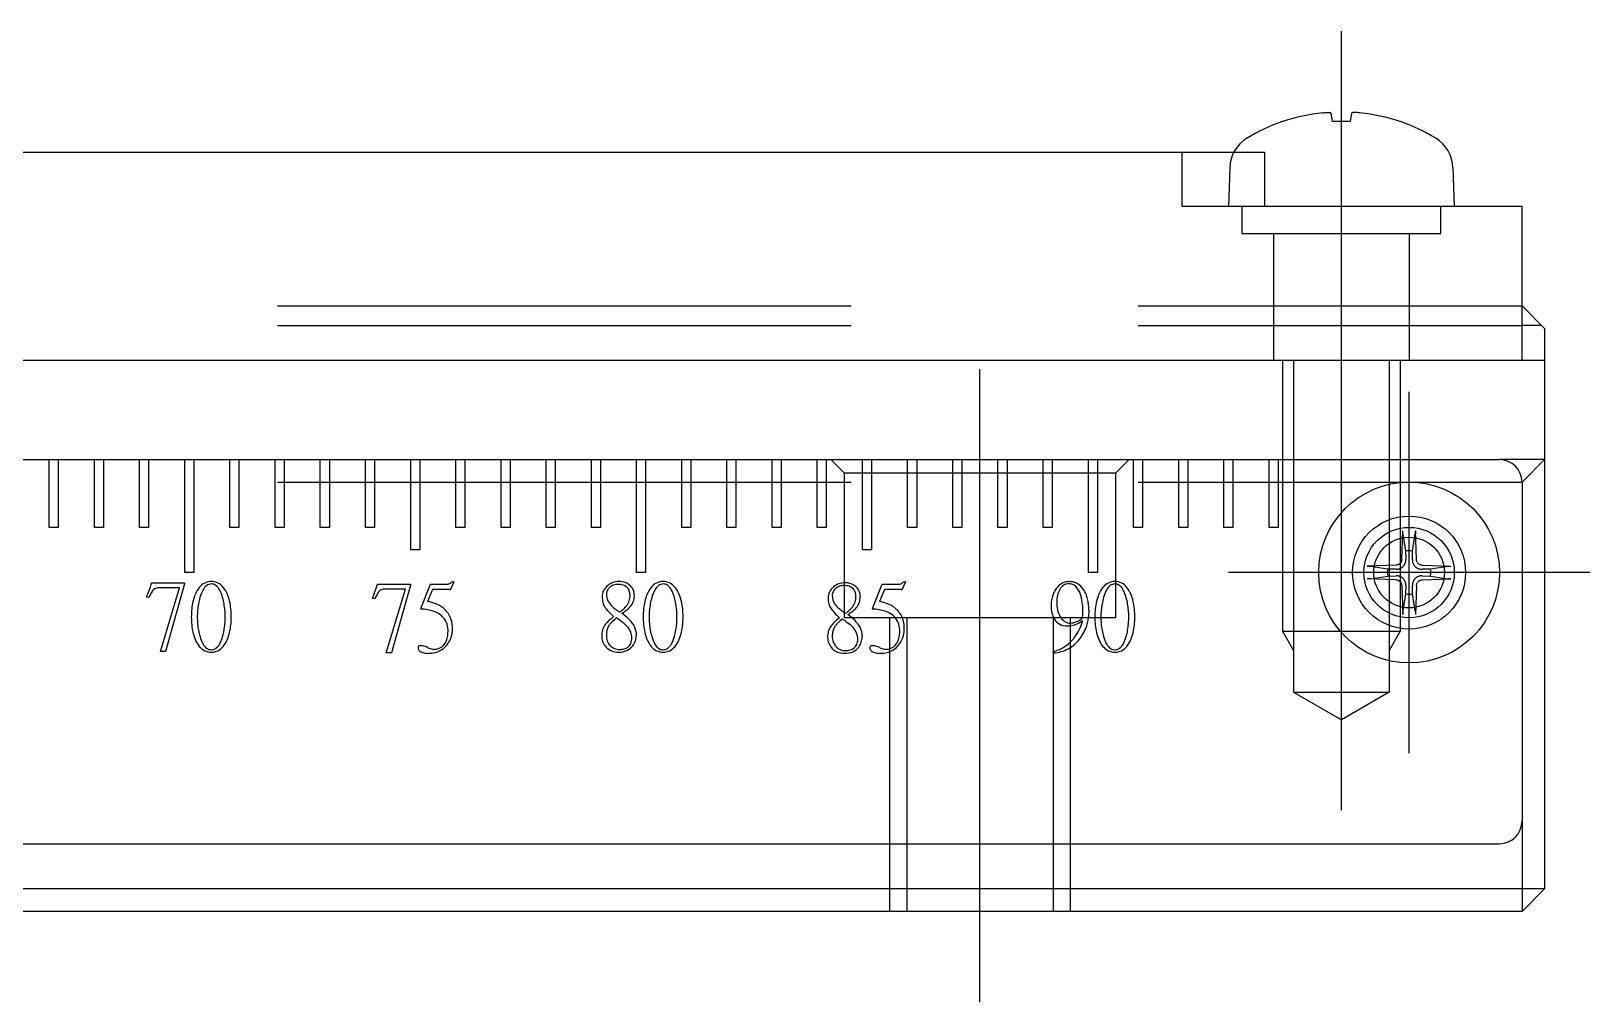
# Model space of a CAD drawing. Extents: x 1 to 398, y 0 to 247.
# Drawn here: x 290.97 to 325.47, y 83.87 to 105.35 of the extents above; entities that cross this region are included whole.
import ezdxf

# ---------------------------------------------------------------- set-up
doc = ezdxf.new("R2010")
doc.units = 0
doc.linetypes.add('CENTER', pattern=[50.8, 31.75, -6.35, 6.35, -6.35])
doc.linetypes.add('DASHED', pattern=[19.05, 12.7, -6.35])
doc.layers.get('0').update_dxf_attribs({"linetype": 'CONTINUOUS'})
doc.layers.add('CENTER', color=1, linetype='CENTER')

msp = doc.modelspace()

# ---------------------------------------------------------------- linework, layer by layer
at = {"color": 7, "linetype": 'CONTINUOUS'}
for p, q in [((319.554, 103.542), (319.571, 103.544)), ((319.571, 103.544), (319.588, 103.545)), ((319.588, 103.545), (319.605, 103.547)), ((319.605, 103.547), (319.622, 103.548)), ((319.622, 103.548), (319.63, 103.548)), ((319.63, 103.548), (319.638, 103.549)), ((319.638, 103.549), (319.646, 103.549)), ((319.646, 103.549), (319.653, 103.549)), ((319.653, 103.549), (319.66, 103.549)), ((319.66, 103.549), (319.667, 103.55)), ((319.667, 103.55), (319.674, 103.55)), ((319.674, 103.55), (319.68, 103.55)), ((319.68, 103.55), (319.686, 103.55)), ((319.686, 103.55), (319.691, 103.55)), ((319.691, 103.55), (319.697, 103.549)), ((319.697, 103.549), (319.702, 103.549)), ((319.702, 103.549), (319.707, 103.549)), ((319.707, 103.549), (319.711, 103.549)), ((319.711, 103.549), (319.715, 103.548)), ((319.715, 103.548), (319.719, 103.548)), ((320.215, 103.548), (320.211, 103.548)), ((320.219, 103.549), (320.215, 103.548)), ((320.224, 103.549), (320.219, 103.549)), ((320.229, 103.549), (320.224, 103.549)), ((320.234, 103.549), (320.229, 103.549)), ((320.239, 103.55), (320.234, 103.549)), ((320.245, 103.55), (320.239, 103.55)), ((320.25, 103.55), (320.245, 103.55)), ((320.257, 103.55), (320.25, 103.55)), ((320.263, 103.55), (320.257, 103.55)), ((320.27, 103.549), (320.263, 103.55)), ((320.277, 103.549), (320.27, 103.549)), ((320.285, 103.549), (320.277, 103.549)), ((320.292, 103.549), (320.285, 103.549)), ((320.3, 103.548), (320.292, 103.549)), ((320.308, 103.548), (320.3, 103.548)), ((320.325, 103.547), (320.308, 103.548)), ((320.342, 103.545), (320.325, 103.547)), ((320.359, 103.544), (320.342, 103.545)), ((320.376, 103.542), (320.359, 103.544)), ((318.672, 103.35), (318.671, 103.35)), ((320.162, 103.35), (319.768, 103.35)), ((321.259, 103.35), (321.259, 103.35)), ((249.465, 102.67), (318.265, 102.67)), ((318.265, 102.67), (318.265, 101.47)), ((317.495, 102.327), (317.465, 101.47)), ((322.435, 102.327), (322.465, 101.47)), ((323.965, 101.47), (318.265, 101.47)), ((323.965, 98.07), (323.965, 101.47)), ((323.965, 99.27), (324.465, 98.77)), ((324.398, 98.837), (323.965, 98.837)), ((324.465, 98.77), (324.465, 86.37)), ((249.465, 98.07), (324.465, 98.07)), ((241.795, 95.87), (323.465, 95.87)), ((291.365, 94.37), (291.365, 95.87)), ((291.565, 95.87), (291.565, 94.37)), ((292.365, 94.37), (292.365, 95.87)), ((292.565, 95.87), (292.565, 94.37)), ((293.365, 94.37), (293.365, 95.87)), ((293.565, 95.87), (293.565, 94.37)), ((294.365, 93.37), (294.365, 95.87)), ((294.565, 95.87), (294.565, 93.37)), ((295.365, 94.37), (295.365, 95.87)), ((295.565, 95.87), (295.565, 94.37)), ((296.365, 94.37), (296.365, 95.87)), ((296.565, 95.87), (296.565, 94.37)), ((297.365, 94.37), (297.365, 95.87)), ((297.565, 95.87), (297.565, 94.37)), ((298.365, 94.37), (298.365, 95.87)), ((298.565, 95.87), (298.565, 94.37)), ((299.365, 93.87), (299.365, 95.87)), ((299.565, 95.87), (299.565, 93.87)), ((300.365, 94.37), (300.365, 95.87)), ((300.565, 95.87), (300.565, 94.37)), ((301.365, 94.37), (301.365, 95.87)), ((301.565, 95.87), (301.565, 94.37)), ((302.365, 94.37), (302.365, 95.87)), ((302.565, 95.87), (302.565, 94.37)), ((303.365, 94.37), (303.365, 95.87)), ((303.565, 95.87), (303.565, 94.37)), ((304.365, 93.37), (304.365, 95.87)), ((304.565, 95.87), (304.565, 93.37)), ((305.365, 94.37), (305.365, 95.87)), ((305.565, 95.87), (305.565, 94.37)), ((306.365, 94.37), (306.365, 95.87)), ((306.565, 95.87), (306.565, 94.37)), ((307.365, 94.37), (307.365, 95.87)), ((307.565, 95.87), (307.565, 94.37)), ((308.365, 94.37), (308.365, 95.87)), ((308.565, 95.87), (308.565, 94.37)), ((309.365, 93.87), (309.365, 95.87)), ((309.565, 95.87), (309.565, 93.87)), ((310.365, 94.37), (310.365, 95.87)), ((310.565, 95.87), (310.565, 94.37)), ((311.365, 94.37), (311.365, 95.87)), ((311.565, 95.87), (311.565, 94.37)), ((312.365, 94.37), (312.365, 95.87)), ((312.565, 95.87), (312.565, 94.37)), ((313.365, 94.37), (313.365, 95.87)), ((313.565, 95.87), (313.565, 94.37)), ((314.365, 93.37), (314.365, 95.87)), ((314.565, 95.87), (314.565, 93.37)), ((315.365, 94.37), (315.365, 95.87)), ((315.565, 95.87), (315.565, 94.37)), ((316.365, 94.37), (316.365, 95.87)), ((316.565, 95.87), (316.565, 94.37)), ((317.365, 94.37), (317.365, 95.87)), ((317.565, 95.87), (317.565, 94.37)), ((318.365, 94.37), (318.365, 95.87)), ((318.565, 95.87), (318.565, 94.37)), ((324.465, 95.87), (323.465, 95.87)), ((324.465, 95.87), (323.965, 95.37)), ((323.965, 95.37), (323.965, 87.87)), ((291.565, 94.37), (291.365, 94.37)), ((292.565, 94.37), (292.365, 94.37)), ((293.565, 94.37), (293.365, 94.37)), ((295.565, 94.37), (295.365, 94.37)), ((296.565, 94.37), (296.365, 94.37)), ((297.565, 94.37), (297.365, 94.37)), ((298.565, 94.37), (298.365, 94.37)), ((300.565, 94.37), (300.365, 94.37)), ((301.565, 94.37), (301.365, 94.37)), ((302.565, 94.37), (302.365, 94.37)), ((303.565, 94.37), (303.365, 94.37)), ((305.565, 94.37), (305.365, 94.37)), ((306.565, 94.37), (306.365, 94.37)), ((307.565, 94.37), (307.365, 94.37)), ((308.565, 94.37), (308.365, 94.37)), ((310.565, 94.37), (310.365, 94.37)), ((311.565, 94.37), (311.365, 94.37)), ((312.565, 94.37), (312.365, 94.37)), ((313.565, 94.37), (313.365, 94.37)), ((315.565, 94.37), (315.365, 94.37)), ((316.565, 94.37), (316.365, 94.37)), ((317.565, 94.37), (317.365, 94.37)), ((318.565, 94.37), (318.365, 94.37)), ((321.302, 93.659), (321.327, 94.296)), ((321.326, 94.275), (321.327, 94.285)), ((321.326, 94.264), (321.326, 94.275)), ((321.326, 94.259), (321.326, 94.264)), ((321.326, 94.254), (321.326, 94.259)), ((321.327, 94.245), (321.326, 94.254)), ((321.327, 94.285), (321.327, 94.296)), ((321.327, 94.241), (321.327, 94.245)), ((321.327, 94.237), (321.327, 94.241)), ((321.327, 94.233), (321.327, 94.237)), ((321.327, 94.23), (321.327, 94.233)), ((321.328, 94.227), (321.327, 94.23)), ((321.328, 94.224), (321.328, 94.227)), ((321.328, 94.224), (321.388, 93.842)), ((321.542, 93.842), (321.602, 94.224)), ((321.603, 94.23), (321.602, 94.227)), ((321.602, 94.227), (321.602, 94.224)), ((321.603, 94.296), (321.603, 94.285)), ((321.628, 93.659), (321.603, 94.296)), ((321.603, 94.285), (321.604, 94.275)), ((321.604, 94.245), (321.603, 94.241)), ((321.603, 94.241), (321.603, 94.237)), ((321.603, 94.237), (321.603, 94.233)), ((321.603, 94.233), (321.603, 94.23)), ((321.604, 94.275), (321.604, 94.264)), ((321.604, 94.264), (321.604, 94.259)), ((321.604, 94.259), (321.604, 94.254)), ((321.604, 94.254), (321.604, 94.245)), ((299.565, 93.87), (299.365, 93.87)), ((309.565, 93.87), (309.365, 93.87)), ((321.388, 93.842), (321.392, 93.657)), ((321.538, 93.657), (321.542, 93.842)), ((321.176, 93.533), (320.539, 93.508)), ((320.539, 93.508), (320.55, 93.509)), ((320.55, 93.509), (320.56, 93.509)), ((320.56, 93.509), (320.571, 93.509)), ((320.571, 93.509), (320.576, 93.509)), ((320.576, 93.509), (320.581, 93.509)), ((320.581, 93.509), (320.59, 93.509)), ((320.59, 93.509), (320.594, 93.508)), ((320.594, 93.508), (320.598, 93.508)), ((320.598, 93.508), (320.602, 93.508)), ((320.602, 93.508), (320.605, 93.508)), ((320.605, 93.508), (320.608, 93.507)), ((320.608, 93.507), (320.611, 93.507)), ((320.993, 93.447), (320.611, 93.507)), ((321.188, 93.534), (321.176, 93.533)), ((321.2, 93.536), (321.188, 93.534)), ((321.212, 93.539), (321.2, 93.536)), ((321.224, 93.543), (321.212, 93.539)), ((321.235, 93.549), (321.224, 93.543)), ((321.246, 93.555), (321.235, 93.549)), ((321.255, 93.563), (321.246, 93.555)), ((321.264, 93.571), (321.255, 93.563)), ((321.272, 93.58), (321.264, 93.571)), ((321.28, 93.59), (321.272, 93.58)), ((321.286, 93.6), (321.28, 93.59)), ((321.292, 93.612), (321.286, 93.6)), ((321.296, 93.623), (321.292, 93.612)), ((321.299, 93.635), (321.296, 93.623)), ((321.302, 93.647), (321.299, 93.635)), ((321.302, 93.659), (321.302, 93.647)), ((321.629, 93.647), (321.628, 93.659)), ((321.631, 93.635), (321.629, 93.647)), ((321.634, 93.623), (321.631, 93.635)), ((321.638, 93.611), (321.634, 93.623)), ((321.644, 93.6), (321.638, 93.611)), ((321.65, 93.589), (321.644, 93.6)), ((321.658, 93.58), (321.65, 93.589)), ((321.666, 93.571), (321.658, 93.58)), ((321.675, 93.563), (321.666, 93.571)), ((321.685, 93.555), (321.675, 93.563)), ((321.695, 93.549), (321.685, 93.555)), ((321.706, 93.543), (321.695, 93.549)), ((321.718, 93.539), (321.706, 93.543)), ((321.73, 93.536), (321.718, 93.539)), ((321.742, 93.534), (321.73, 93.536)), ((321.754, 93.533), (321.742, 93.534)), ((321.754, 93.533), (322.391, 93.508)), ((322.319, 93.507), (321.937, 93.447)), ((322.319, 93.507), (322.322, 93.507)), ((322.322, 93.507), (322.325, 93.508)), ((322.325, 93.508), (322.328, 93.508)), ((322.328, 93.508), (322.332, 93.508)), ((322.332, 93.508), (322.336, 93.508)), ((322.336, 93.508), (322.34, 93.509)), ((322.34, 93.509), (322.349, 93.509)), ((322.349, 93.509), (322.354, 93.509)), ((322.354, 93.509), (322.359, 93.509)), ((322.359, 93.509), (322.37, 93.509)), ((322.37, 93.509), (322.38, 93.509)), ((322.38, 93.509), (322.391, 93.508)), ((294.565, 93.37), (294.365, 93.37)), ((300.321, 93.17), (300.254, 93.007)), ((300.276, 93.166), (300.321, 93.17)), ((304.565, 93.37), (304.365, 93.37)), ((310.321, 93.17), (310.254, 93.007)), ((310.276, 93.166), (310.321, 93.17)), ((314.565, 93.37), (314.365, 93.37)), ((320.55, 93.232), (320.539, 93.232)), ((321.176, 93.208), (320.539, 93.232)), ((320.56, 93.231), (320.55, 93.232)), ((320.571, 93.231), (320.56, 93.231)), ((320.576, 93.231), (320.571, 93.231)), ((320.581, 93.231), (320.576, 93.231)), ((320.59, 93.232), (320.581, 93.231)), ((320.594, 93.232), (320.59, 93.232)), ((320.598, 93.232), (320.594, 93.232)), ((320.602, 93.232), (320.598, 93.232)), ((320.605, 93.233), (320.602, 93.232)), ((320.608, 93.233), (320.605, 93.233)), ((320.611, 93.233), (320.608, 93.233)), ((320.611, 93.233), (320.993, 93.293)), ((321.178, 93.443), (320.993, 93.447)), ((320.993, 93.293), (321.178, 93.297)), ((321.176, 93.208), (321.188, 93.207)), ((321.188, 93.207), (321.2, 93.205)), ((321.2, 93.205), (321.212, 93.201)), ((321.212, 93.201), (321.224, 93.197)), ((321.224, 93.197), (321.235, 93.191)), ((321.235, 93.191), (321.245, 93.185)), ((321.245, 93.185), (321.255, 93.177)), ((321.255, 93.177), (321.264, 93.169)), ((321.264, 93.169), (321.272, 93.161)), ((321.272, 93.161), (321.28, 93.151)), ((321.28, 93.151), (321.286, 93.14)), ((321.644, 93.14), (321.65, 93.151)), ((321.65, 93.151), (321.658, 93.16)), ((321.658, 93.16), (321.666, 93.169)), ((321.666, 93.169), (321.675, 93.177)), ((321.675, 93.177), (321.684, 93.185)), ((321.684, 93.185), (321.695, 93.191)), ((321.695, 93.191), (321.706, 93.197)), ((321.706, 93.197), (321.718, 93.201)), ((321.718, 93.201), (321.73, 93.205)), ((321.73, 93.205), (321.742, 93.207)), ((321.742, 93.207), (321.754, 93.208)), ((321.937, 93.447), (321.752, 93.443)), ((321.752, 93.297), (321.937, 93.293)), ((321.754, 93.208), (322.391, 93.232)), ((321.937, 93.293), (322.319, 93.233)), ((322.322, 93.233), (322.319, 93.233)), ((322.325, 93.233), (322.322, 93.233)), ((322.328, 93.232), (322.325, 93.233)), ((322.332, 93.232), (322.328, 93.232)), ((322.336, 93.232), (322.332, 93.232)), ((322.34, 93.232), (322.336, 93.232)), ((322.349, 93.231), (322.34, 93.232)), ((322.354, 93.231), (322.349, 93.231)), ((322.359, 93.231), (322.354, 93.231)), ((322.37, 93.231), (322.359, 93.231)), ((322.38, 93.232), (322.37, 93.231)), ((322.391, 93.232), (322.38, 93.232)), ((293.519, 92.824), (293.603, 93.048)), ((293.566, 92.818), (293.519, 92.824)), ((293.629, 92.928), (293.566, 92.818)), ((293.603, 93.048), (293.631, 93.14)), ((293.631, 93.14), (294.361, 93.14)), ((294.251, 93.032), (293.799, 93.032)), ((293.825, 91.621), (294.251, 93.032)), ((294.361, 93.119), (293.937, 91.621)), ((294.361, 93.14), (294.361, 93.119)), ((298.519, 92.797), (298.603, 93.021)), ((298.629, 92.902), (298.566, 92.791)), ((298.603, 93.021), (298.631, 93.113)), ((298.631, 93.113), (299.361, 93.113)), ((299.251, 93.005), (298.799, 93.005)), ((298.825, 91.595), (299.251, 93.005)), ((299.361, 93.093), (298.937, 91.595)), ((299.361, 93.113), (299.361, 93.093)), ((299.591, 92.573), (299.805, 93.113)), ((299.85, 92.993), (299.74, 92.732)), ((299.805, 93.113), (300.178, 93.113)), ((300.221, 92.993), (299.85, 92.993)), ((304.294, 92.978), (304.299, 92.965)), ((304.299, 92.965), (304.304, 92.95)), ((309.294, 92.952), (309.299, 92.939)), ((309.299, 92.939), (309.304, 92.924)), ((309.591, 92.573), (309.805, 93.113)), ((309.85, 92.993), (309.74, 92.732)), ((309.805, 93.113), (310.178, 93.113)), ((310.221, 92.993), (309.85, 92.993)), ((321.286, 93.14), (321.292, 93.129)), ((321.292, 93.129), (321.296, 93.117)), ((321.296, 93.117), (321.299, 93.105)), ((321.299, 93.105), (321.302, 93.093)), ((321.302, 93.093), (321.302, 93.081)), ((321.302, 93.081), (321.327, 92.444)), ((321.388, 92.898), (321.328, 92.516)), ((321.392, 93.083), (321.388, 92.898)), ((321.542, 92.898), (321.538, 93.083)), ((321.602, 92.516), (321.542, 92.898)), ((321.628, 93.081), (321.603, 92.444)), ((321.628, 93.081), (321.629, 93.093)), ((321.629, 93.093), (321.631, 93.105)), ((321.631, 93.105), (321.634, 93.117)), ((321.634, 93.117), (321.638, 93.129)), ((321.638, 93.129), (321.644, 93.14)), ((298.566, 92.791), (298.519, 92.797)), ((314.245, 92.445), (314.245, 92.532)), ((321.326, 92.486), (321.327, 92.495)), ((321.326, 92.481), (321.326, 92.486)), ((321.326, 92.476), (321.326, 92.481)), ((321.326, 92.465), (321.326, 92.476)), ((321.327, 92.455), (321.326, 92.465)), ((321.327, 92.51), (321.328, 92.513)), ((321.327, 92.507), (321.327, 92.51)), ((321.327, 92.504), (321.327, 92.507)), ((321.327, 92.499), (321.327, 92.504)), ((321.327, 92.495), (321.327, 92.499)), ((321.328, 92.513), (321.328, 92.516)), ((321.602, 92.516), (321.602, 92.513)), ((321.602, 92.513), (321.603, 92.51)), ((321.603, 92.51), (321.603, 92.507)), ((321.603, 92.507), (321.603, 92.504)), ((321.603, 92.504), (321.603, 92.499)), ((321.603, 92.499), (321.604, 92.495)), ((321.604, 92.465), (321.603, 92.455)), ((321.604, 92.495), (321.604, 92.486)), ((321.604, 92.486), (321.604, 92.481)), ((321.604, 92.481), (321.604, 92.476)), ((321.604, 92.476), (321.604, 92.465)), ((303.873, 92.325), (303.829, 92.286)), ((303.919, 92.365), (303.873, 92.325)), ((308.873, 92.298), (308.829, 92.259)), ((308.919, 92.339), (308.873, 92.298)), ((314.237, 92.3), (314.231, 92.31)), ((321.327, 92.444), (321.327, 92.455)), ((321.603, 92.455), (321.603, 92.444)), ((304.345, 92.095), (304.354, 92.04)), ((304.354, 92.04), (304.357, 91.972)), ((309.345, 92.069), (309.354, 92.013)), ((309.354, 92.013), (309.357, 91.945)), ((293.937, 91.621), (293.825, 91.621)), ((298.937, 91.595), (298.825, 91.595)), ((304.092, 91.682), (304.134, 91.699)), ((304.134, 91.699), (304.176, 91.725)), ((309.092, 91.656), (309.134, 91.673)), ((309.134, 91.673), (309.176, 91.699)), ((313.597, 91.591), (313.587, 91.625)), ((323.965, 87.87), (323.965, 85.87)), ((125.465, 87.37), (323.465, 87.37)), ((324.465, 86.37), (124.465, 86.37)), ((324.465, 86.37), (323.965, 85.87)), ((323.965, 85.87), (124.965, 85.87))]:
    msp.add_line(p, q, dxfattribs=at)
at = {"color": 3, "linetype": 'DASHED'}
for p, q in [((316.445, 101.47), (316.445, 102.67)), ((318.265, 101.47), (316.445, 101.47)), ((317.765, 101.47), (317.765, 100.87)), ((322.165, 100.87), (322.165, 101.47)), ((317.765, 100.87), (322.165, 100.87)), ((318.465, 100.87), (318.465, 98.07)), ((321.465, 100.87), (321.465, 98.07)), ((124.965, 99.27), (323.965, 99.27)), ((124.965, 98.837), (323.965, 98.837)), ((318.665, 98.07), (318.665, 92.07)), ((318.909, 98.07), (318.909, 90.72)), ((321.022, 98.07), (321.022, 90.72)), ((321.265, 98.07), (321.265, 92.07)), ((308.965, 95.57), (308.665, 95.87)), ((314.965, 95.57), (308.965, 95.57)), ((308.965, 92.37), (308.965, 95.57)), ((315.265, 95.87), (314.965, 95.57)), ((314.965, 95.57), (314.965, 92.37)), ((124.965, 95.37), (323.965, 95.37)), ((314.965, 92.37), (308.965, 92.37)), ((309.965, 92.37), (309.965, 85.87)), ((310.344, 92.37), (310.344, 85.87)), ((313.586, 92.37), (313.586, 85.87)), ((313.965, 92.37), (313.965, 85.87)), ((318.665, 92.07), (321.265, 92.07)), ((318.665, 92.07), (318.909, 91.648)), ((321.265, 92.07), (321.022, 91.648)), ((318.909, 90.72), (321.022, 90.72)), ((318.909, 90.72), (319.965, 90.11)), ((321.022, 90.72), (319.965, 90.11))]:
    msp.add_line(p, q, dxfattribs=at)
at = {"color": 7, "linetype": 'CONTINUOUS'}
msp.add_circle((321.465, 93.37), 2, dxfattribs=at)
at = {"color": 3, "linetype": 'DASHED'}
for radius in [1.25, 1, 0.783]:
    msp.add_circle((321.465, 93.37), radius, dxfattribs=at)
at = {"color": 7, "linetype": 'CONTINUOUS'}
for centre, radius, start, end in [((319.961, 99.549), 4.014, 95.8139, 108.7375), ((319.707, 103.456), 0.0925, 80.2027, 82.2988), ((319.71, 103.477), 0.0714, 78.8944, 80.1615), ((319.712, 103.489), 0.0594, 77.5382, 78.8947), ((319.716, 103.504), 0.0439, 74.2492, 77.6324), ((319.72, 103.519), 0.0279, 69.7637, 74.2955), ((319.724, 103.53), 0.0164, 63.4146, 69.8518), ((319.728, 103.537), 0.00887, 53.9587, 63.5882), ((319.73, 103.54), 0.00452, 39.1878, 54.2259), ((319.732, 103.542), 0.00246, 16.7561, 39.2074), ((317.607, 103.062), 2.18, 7.5841, 12.7143), ((322.472, 103.032), 2.333, 167.3665, 172.1632), ((320.199, 103.542), 0.00246, 140.7926, 163.2439), ((320.2, 103.54), 0.00452, 125.7741, 140.8122), ((320.203, 103.537), 0.00887, 116.4118, 126.0413), ((320.206, 103.53), 0.0164, 110.1482, 116.5854), ((320.21, 103.519), 0.0279, 105.7045, 110.2363), ((320.215, 103.504), 0.0439, 102.3676, 105.7508), ((320.218, 103.489), 0.0594, 101.1053, 102.4618), ((320.22, 103.477), 0.0714, 99.8385, 101.1056), ((320.224, 103.456), 0.0925, 97.7012, 99.7973), ((319.971, 99.557), 4.006, 71.2477, 84.1926), ((319.965, 99.57), 4, 109.2989, 121.4697), ((318.671, 103.264), 0.086, 90, 109.2989), ((321.259, 103.268), 0.0826, 70.3003, 90.2005), ((319.965, 99.57), 4, 58.5303, 70.7011), ((318.294, 102.299), 0.8, 121.4697, 178), ((321.636, 102.299), 0.8, 2, 58.5303), ((323.465, 95.37), 0.5, 360, 90), ((321.465, 93.37), 0.479, 80.6957, 99.3043), ((321.189, 93.647), 0.202, 308.7204, 314.9342), ((321.188, 93.646), 0.202, 315.0678, 321.2775), ((321.183, 93.651), 0.209, 321.2249, 327.3542), ((321.19, 93.646), 0.201, 327.3884, 333.7306), ((321.178, 93.652), 0.214, 333.7006, 339.428), ((321.186, 93.649), 0.206, 339.386, 345.0043), ((321.176, 93.652), 0.216, 345.0596, 350.4557), ((321.17, 93.653), 0.222, 350.4292, 355.7575), ((321.18, 93.652), 0.212, 355.7311, 1.3135), ((321.75, 93.652), 0.213, 178.6874, 184.268), ((321.76, 93.653), 0.222, 184.2424, 189.5709), ((321.754, 93.652), 0.216, 189.5456, 194.9391), ((321.744, 93.649), 0.206, 194.9953, 200.6145), ((321.752, 93.652), 0.214, 200.572, 206.2994), ((321.74, 93.646), 0.201, 206.2694, 212.6116), ((321.747, 93.651), 0.209, 212.6454, 218.7756), ((321.742, 93.646), 0.202, 218.7204, 224.9342), ((321.741, 93.647), 0.202, 225.0678, 231.2775), ((294.948, 92.838), 0.332, 89.2937, 115.4267), ((294.956, 92.837), 0.334, 64.6264, 90.6532), ((300.133, 93.285), 0.187, 307.1607, 320.255), ((303.966, 92.798), 0.372, 99.7919, 109.5233), ((303.973, 92.756), 0.414, 89.8631, 99.7334), ((303.979, 92.759), 0.411, 70.5365, 90.7388), ((304.948, 92.838), 0.332, 89.2937, 115.4267), ((304.956, 92.837), 0.334, 64.6264, 90.6532), ((310.133, 93.285), 0.187, 307.1607, 320.255), ((313.944, 92.82), 0.35, 89.117, 117.2068), ((313.951, 92.817), 0.353, 76.2591, 90.1879), ((313.955, 92.84), 0.329, 71.7953, 76.0868), ((313.956, 92.841), 0.328, 66.7206, 71.7898), ((314.948, 92.838), 0.332, 89.2937, 115.4267), ((314.956, 92.837), 0.334, 64.6264, 90.6532), ((321.465, 93.37), 0.479, 170.6957, 189.3043), ((321.183, 93.656), 0.213, 268.6874, 274.268), ((321.183, 93.085), 0.212, 85.7311, 91.3135), ((321.182, 93.665), 0.222, 274.2424, 279.5709), ((321.182, 93.075), 0.222, 80.4292, 85.7575), ((321.183, 93.659), 0.216, 279.5456, 284.9391), ((321.183, 93.082), 0.216, 75.0596, 80.4557), ((321.186, 93.649), 0.206, 284.9953, 290.6145), ((321.186, 93.091), 0.206, 69.386, 75.0043), ((321.183, 93.657), 0.214, 290.572, 296.2994), ((321.183, 93.083), 0.214, 63.7006, 69.428), ((321.189, 93.645), 0.201, 296.2694, 302.6116), ((321.189, 93.095), 0.201, 57.3884, 63.7306), ((321.184, 93.652), 0.209, 302.6454, 308.7756), ((321.184, 93.088), 0.209, 51.2249, 57.3542), ((321.189, 93.093), 0.202, 45.0678, 51.2775), ((321.188, 93.094), 0.202, 38.7204, 44.9342), ((321.183, 93.089), 0.209, 32.6454, 38.7756), ((321.19, 93.094), 0.201, 26.2694, 32.6116), ((321.178, 93.088), 0.214, 20.572, 26.2994), ((321.186, 93.091), 0.206, 14.9953, 20.6145), ((321.744, 93.091), 0.206, 159.386, 165.0043), ((321.752, 93.088), 0.214, 153.7006, 159.428), ((321.74, 93.094), 0.201, 147.3884, 153.7306), ((321.747, 93.089), 0.209, 141.2249, 147.3542), ((321.742, 93.094), 0.202, 135.0678, 141.2775), ((321.741, 93.094), 0.202, 128.7204, 134.9342), ((321.746, 93.652), 0.209, 231.2249, 237.3542), ((321.746, 93.088), 0.209, 122.6454, 128.7756), ((321.741, 93.645), 0.201, 237.3884, 243.7306), ((321.741, 93.095), 0.201, 116.2694, 122.6116), ((321.747, 93.657), 0.214, 243.7006, 249.428), ((321.747, 93.083), 0.214, 110.572, 116.2994), ((321.744, 93.649), 0.206, 249.386, 255.0043), ((321.744, 93.091), 0.206, 104.9953, 110.6145), ((321.747, 93.659), 0.216, 255.0596, 260.4557), ((321.747, 93.081), 0.216, 99.5456, 104.9391), ((321.748, 93.665), 0.222, 260.4292, 265.7575), ((321.748, 93.075), 0.222, 94.2424, 99.5709), ((321.747, 93.655), 0.212, 265.7311, 271.3135), ((321.747, 93.085), 0.213, 88.6874, 94.268), ((321.465, 93.37), 0.479, 350.6957, 9.3043), ((294.694, 92.328), 1.223, 148.2936, 150.5944), ((293.783, 92.86), 0.169, 112.9378, 139.4486), ((293.795, 92.823), 0.209, 89.0137, 112.0966), ((295.642, 92.473), 1.125, 158.7761, 166.7628), ((295.19, 92.645), 0.642, 141.8067, 158.4258), ((296.15, 92.4), 1.507, 163.9788, 169.4048), ((294.966, 92.817), 0.359, 116.5466, 141.2478), ((295.475, 92.612), 0.8, 152.3497, 165.2539), ((295.04, 92.841), 0.308, 128.0346, 152.5067), ((294.952, 92.946), 0.171, 89.8353, 126.5002), ((294.953, 92.945), 0.173, 53.6842, 90.279), ((294.868, 92.843), 0.305, 27.3429, 52.1158), ((294.94, 92.819), 0.356, 38.658, 63.5476), ((294.453, 92.625), 0.774, 14.2709, 27.586), ((293.749, 92.409), 1.51, 10.2609, 15.6321), ((294.727, 92.652), 0.627, 21.378, 38.3895), ((294.313, 92.486), 1.073, 13.2882, 21.5696), ((299.694, 92.301), 1.223, 148.2936, 150.5944), ((298.783, 92.834), 0.169, 112.9378, 139.4486), ((298.795, 92.797), 0.209, 89.0137, 112.0966), ((300.178, 93.216), 0.103, 269.9573, 289.456), ((300.171, 93.235), 0.123, 289.8018, 307.0841), ((300.222, 93.066), 0.0733, 269.1351, 281.9708), ((300.232, 93.022), 0.0281, 281.4538, 305.805), ((300.239, 93.011), 0.0151, 307.0574, 344.0647), ((303.93, 92.832), 0.325, 154.9444, 180.782), ((304.087, 92.823), 0.482, 179.4391, 193.9805), ((303.924, 92.829), 0.321, 127.7702, 153.9056), ((303.887, 92.89), 0.19, 154.6471, 180.2952), ((304.027, 92.888), 0.33, 179.77, 204.0074), ((303.927, 92.867), 0.236, 131.6608, 153.8286), ((303.97, 92.793), 0.378, 109.7521, 129.9021), ((303.938, 92.85), 0.256, 108.8575, 130.9274), ((303.956, 92.79), 0.319, 89.3262, 108.4181), ((303.964, 92.771), 0.338, 71.8313, 90.796), ((303.993, 92.864), 0.241, 47.6033, 71.3762), ((304.006, 92.845), 0.322, 46.1033, 69.9326), ((303.997, 92.887), 0.222, 20.5738, 44.3195), ((303.818, 92.866), 0.403, 342.1592, 0.418), ((303.946, 92.872), 0.274, 359.3613, 19.8582), ((304.024, 92.868), 0.292, 22.0762, 45.4409), ((303.943, 92.855), 0.373, 340.0391, 0.4561), ((304.011, 92.866), 0.305, 9.8383, 16.0695), ((303.968, 92.859), 0.348, 359.8192, 9.7284), ((305.642, 92.473), 1.125, 158.7761, 166.7628), ((305.19, 92.645), 0.642, 141.8067, 158.4258), ((306.15, 92.4), 1.507, 163.9788, 169.4048), ((304.966, 92.817), 0.359, 116.5466, 141.2478), ((305.475, 92.612), 0.8, 152.3497, 165.2539), ((305.04, 92.841), 0.308, 128.0346, 152.5067), ((304.952, 92.946), 0.171, 89.8353, 126.5002), ((304.953, 92.945), 0.173, 53.6842, 90.279), ((304.868, 92.843), 0.305, 27.3429, 52.1158), ((304.94, 92.819), 0.356, 38.658, 63.5476), ((304.453, 92.625), 0.774, 14.2709, 27.586), ((303.749, 92.409), 1.51, 10.2609, 15.6321), ((304.727, 92.652), 0.627, 21.378, 38.3895), ((304.313, 92.486), 1.073, 13.2882, 21.5696), ((308.93, 92.806), 0.325, 154.9444, 180.782), ((308.924, 92.802), 0.321, 127.7702, 153.9056), ((308.887, 92.863), 0.19, 154.6471, 180.2952), ((309.027, 92.861), 0.33, 179.77, 204.0074), ((308.927, 92.841), 0.236, 131.6608, 153.8286), ((308.97, 92.766), 0.378, 109.7521, 129.9021), ((308.938, 92.824), 0.256, 108.8575, 130.9274), ((308.966, 92.771), 0.372, 99.7919, 109.5233), ((308.956, 92.764), 0.319, 89.3262, 108.4181), ((308.973, 92.73), 0.414, 89.8631, 99.7334), ((308.964, 92.745), 0.338, 71.8313, 90.796), ((308.979, 92.733), 0.411, 70.5365, 90.7388), ((308.993, 92.837), 0.241, 47.6033, 71.3762), ((309.006, 92.818), 0.322, 46.1033, 69.9326), ((308.997, 92.86), 0.222, 20.5738, 44.3195), ((308.818, 92.839), 0.403, 342.1592, 0.418), ((308.946, 92.845), 0.274, 359.3613, 19.8582), ((309.024, 92.842), 0.292, 22.0762, 45.4409), ((308.943, 92.829), 0.373, 340.0391, 0.4561), ((309.011, 92.84), 0.305, 9.8383, 16.0695), ((308.968, 92.833), 0.348, 359.8192, 9.7284), ((310.178, 93.216), 0.103, 269.9573, 289.456), ((310.171, 93.235), 0.123, 289.8018, 307.0841), ((310.222, 93.066), 0.0733, 269.1351, 281.9708), ((310.232, 93.022), 0.0281, 281.4538, 305.805), ((310.239, 93.011), 0.0151, 307.0574, 344.0647), ((314.22, 92.649), 0.679, 163.6455, 173.472), ((314.134, 92.674), 0.59, 154.4709, 163.5705), ((314.105, 92.687), 0.558, 143.9721, 154.426), ((313.964, 92.799), 0.378, 118.4868, 145.1141), ((314.35, 92.712), 0.684, 166.8808, 179.6772), ((314.169, 92.753), 0.498, 150.9549, 166.7867), ((313.984, 92.857), 0.286, 124.9463, 151.1128), ((313.927, 92.929), 0.194, 89.3949, 123.4131), ((313.933, 92.899), 0.224, 46.9973, 90.9527), ((313.952, 92.834), 0.337, 60.1891, 66.7019), ((313.776, 92.759), 0.434, 16.6015, 44.5133), ((313.895, 92.75), 0.438, 33.6721, 59.1118), ((313.271, 92.575), 0.971, 8.4122, 18.4994), ((313.763, 92.654), 0.601, 23.3819, 34.3527), ((313.67, 92.614), 0.702, 14.6844, 23.3761), ((315.642, 92.473), 1.125, 158.7761, 166.7628), ((315.19, 92.645), 0.642, 141.8067, 158.4258), ((316.15, 92.4), 1.507, 163.9788, 169.4048), ((314.966, 92.817), 0.359, 116.5466, 141.2478), ((315.475, 92.612), 0.8, 152.3497, 165.2539), ((315.04, 92.841), 0.308, 128.0346, 152.5067), ((314.952, 92.946), 0.171, 89.8353, 126.5002), ((314.953, 92.945), 0.173, 53.6842, 90.279), ((314.868, 92.843), 0.305, 27.3429, 52.1158), ((314.94, 92.819), 0.356, 38.658, 63.5476), ((314.453, 92.625), 0.774, 14.2709, 27.586), ((313.749, 92.409), 1.51, 10.2609, 15.6321), ((314.727, 92.652), 0.627, 21.378, 38.3895), ((314.313, 92.486), 1.073, 13.2882, 21.5696), ((321.176, 93.088), 0.216, 9.5456, 14.9391), ((321.465, 93.37), 0.479, 260.6957, 279.3043), ((321.17, 93.087), 0.222, 4.2424, 9.5709), ((321.18, 93.088), 0.213, 358.6874, 4.268), ((321.76, 93.087), 0.222, 170.4292, 175.7575), ((321.75, 93.088), 0.212, 175.7311, 181.3135), ((321.754, 93.088), 0.216, 165.0596, 170.4557), ((296.156, 92.393), 1.646, 173.9099, 180.1105), ((295.85, 92.425), 1.338, 166.7882, 173.9019), ((296.235, 92.39), 1.593, 174.795, 180.0242), ((296.172, 92.396), 1.529, 169.4141, 174.7865), ((293.693, 92.399), 1.566, 5.0093, 10.2518), ((293.595, 92.39), 1.665, 359.9697, 5.0017), ((294.073, 92.43), 1.32, 6.0471, 13.2628), ((293.721, 92.393), 1.674, 359.8807, 6.0387), ((299.599, 92.564), 0.0092, 167.2044, 192.7956), ((299.637, 92.557), 0.0479, 160.8609, 169.2763), ((299.591, 92.563), 0.00178, 193.6323, 272.6279), ((299.568, 91.54), 1.021, 80.4715, 88.6731), ((299.608, 91.781), 0.776, 70.6148, 80.4628), ((299.231, 90.595), 2.197, 73.9631, 76.5892), ((299.517, 91.588), 1.163, 70.0124, 74.0248), ((299.655, 91.917), 0.633, 59.2808, 70.5721), ((299.735, 92.183), 0.53, 63.3872, 70.1611), ((299.742, 92.171), 0.538, 55.5472, 64.6615), ((299.748, 92.066), 0.458, 39.8178, 59.7095), ((299.731, 92.154), 0.558, 46.6126, 55.5054), ((299.687, 92.109), 0.62, 38.2978, 46.5808), ((299.746, 92.16), 0.543, 24.2446, 37.8899), ((303.942, 92.787), 0.333, 194.0911, 212.7331), ((304.212, 92.972), 0.659, 213.5345, 223.6279), ((304.094, 92.923), 0.406, 204.687, 225.7481), ((305.306, 93.992), 2.155, 223.1783, 227.7766), ((304.239, 93.058), 0.604, 224.8459, 234.0818), ((304.721, 93.713), 1.418, 233.8271, 239.0438), ((303.32, 93.435), 1.154, 305.655, 311.3463), ((303.488, 93.39), 1.076, 300.9238, 307.9332), ((303.131, 91.239), 1.529, 45.2063, 53.447), ((303.65, 93.055), 0.65, 311.6017, 315.6398), ((303.815, 92.894), 0.42, 315.5712, 321.3378), ((303.847, 92.859), 0.373, 322.567, 341.7848), ((303.811, 92.979), 0.553, 307.7634, 318.7178), ((303.94, 92.859), 0.377, 319.3827, 339.5968), ((306.156, 92.393), 1.646, 173.9099, 180.1105), ((305.85, 92.425), 1.338, 166.7882, 173.9019), ((306.235, 92.39), 1.593, 174.795, 180.0242), ((306.172, 92.396), 1.529, 169.4141, 174.7865), ((303.693, 92.399), 1.566, 5.0093, 10.2518), ((303.595, 92.39), 1.665, 359.9697, 5.0017), ((304.073, 92.43), 1.32, 6.0471, 13.2628), ((303.721, 92.393), 1.674, 359.8807, 6.0387), ((309.087, 92.797), 0.482, 179.4391, 193.9805), ((308.942, 92.761), 0.333, 194.0911, 212.7331), ((309.212, 92.945), 0.659, 213.5345, 223.6279), ((309.094, 92.896), 0.406, 204.687, 225.7481), ((310.306, 93.965), 2.155, 223.1783, 227.7766), ((309.239, 93.031), 0.604, 224.8459, 234.0818), ((309.721, 93.687), 1.418, 233.8271, 239.0438), ((308.32, 93.409), 1.154, 305.655, 311.3463), ((308.488, 93.364), 1.076, 300.9238, 307.9332), ((308.65, 93.028), 0.65, 311.6017, 315.6398), ((308.815, 92.868), 0.42, 315.5712, 321.3378), ((308.847, 92.832), 0.373, 322.567, 341.7848), ((308.811, 92.952), 0.553, 307.7634, 318.7178), ((308.94, 92.833), 0.377, 319.3827, 339.5968), ((309.599, 92.564), 0.0092, 167.2044, 192.7956), ((309.637, 92.557), 0.0479, 160.8609, 169.2763), ((309.591, 92.563), 0.00178, 193.6323, 272.6279), ((309.568, 91.54), 1.021, 80.4715, 88.6731), ((309.608, 91.781), 0.776, 70.6148, 80.4628), ((309.231, 90.595), 2.197, 73.9631, 76.5892), ((309.517, 91.588), 1.163, 70.0124, 74.0248), ((309.655, 91.917), 0.633, 59.2808, 70.5721), ((309.735, 92.183), 0.53, 63.3872, 70.1611), ((309.742, 92.171), 0.538, 55.5472, 64.6615), ((309.748, 92.066), 0.458, 39.8178, 59.7095), ((309.731, 92.154), 0.558, 46.6126, 55.5054), ((309.687, 92.109), 0.62, 38.2978, 46.5808), ((309.746, 92.16), 0.543, 24.2446, 37.8899), ((314.367, 92.632), 0.827, 173.4134, 180.1084), ((314.152, 92.625), 0.613, 179.5734, 194.4484), ((314.022, 92.594), 0.479, 194.6616, 212.208), ((314.409, 92.702), 0.743, 178.9768, 192.0672), ((314.211, 92.661), 0.541, 192.2011, 208.4186), ((313.012, 92.536), 1.233, 359.8084, 8.4078), ((313.259, 92.528), 1.121, 342.65, 0.5206), ((313.385, 92.549), 0.994, 359.4037, 14.1364), ((316.156, 92.393), 1.646, 173.9099, 180.1105), ((315.85, 92.425), 1.338, 166.7882, 173.9019), ((316.235, 92.39), 1.593, 174.795, 180.0242), ((316.172, 92.396), 1.529, 169.4141, 174.7865), ((313.693, 92.399), 1.566, 5.0093, 10.2518), ((313.595, 92.39), 1.665, 359.9697, 5.0017), ((314.073, 92.43), 1.32, 6.0471, 13.2628), ((313.721, 92.393), 1.674, 359.8807, 6.0387), ((296.188, 92.386), 1.678, 179.881, 186.0309), ((295.845, 92.35), 1.334, 186.0315, 193.2001), ((296.38, 92.388), 1.738, 179.9442, 184.9832), ((296.182, 92.371), 1.539, 184.9857, 190.449), ((293.695, 92.368), 1.564, 349.8375, 355.1847), ((293.469, 92.388), 1.791, 355.1774, 0.0578), ((294.07, 92.347), 1.322, 346.768, 354.0003), ((293.705, 92.386), 1.69, 353.9893, 0.1283), ((299.793, 92.109), 0.395, 17.3246, 39.2769), ((299.679, 92.077), 0.514, 358.4839, 16.8828), ((299.721, 92.15), 0.57, 10.8892, 24.1023), ((299.653, 92.133), 0.639, 345.7632, 358.7145), ((299.598, 92.128), 0.694, 359.2215, 10.7983), ((303.943, 92.008), 0.344, 146.7405, 165.8542), ((304.162, 91.834), 0.622, 133.751, 144.4456), ((304.06, 92.004), 0.362, 152.3978, 167.1524), ((305.061, 90.918), 1.906, 129.1565, 134.2256), ((304.025, 92.032), 0.318, 141.5213, 153.9274), ((304.128, 91.95), 0.449, 131.6808, 141.5312), ((302.377, 90.057), 2.776, 52.5179, 56.2568), ((303.558, 91.588), 0.842, 44.6153, 52.877), ((303.852, 91.901), 0.413, 21.9947, 42.3968), ((303.774, 91.88), 0.621, 30.606, 45.6479), ((303.976, 92.018), 0.377, 11.7889, 28.1773), ((306.188, 92.386), 1.678, 179.881, 186.0309), ((305.845, 92.35), 1.334, 186.0315, 193.2001), ((306.38, 92.388), 1.738, 179.9442, 184.9832), ((306.182, 92.371), 1.539, 184.9857, 190.449), ((303.695, 92.368), 1.564, 349.8375, 355.1847), ((303.469, 92.388), 1.791, 355.1774, 0.0578), ((304.07, 92.347), 1.322, 346.768, 354.0003), ((303.705, 92.386), 1.69, 353.9893, 0.1283), ((308.943, 91.981), 0.344, 146.7405, 165.8542), ((309.162, 91.808), 0.622, 133.751, 144.4456), ((309.06, 91.977), 0.362, 152.3978, 167.1524), ((310.061, 90.892), 1.906, 129.1565, 134.2256), ((309.025, 92.005), 0.318, 141.5213, 153.9274), ((309.128, 91.924), 0.449, 131.6808, 141.5312), ((307.377, 90.03), 2.776, 52.5179, 56.2568), ((308.131, 91.213), 1.529, 45.2063, 53.447), ((308.558, 91.562), 0.842, 44.6153, 52.877), ((308.852, 91.875), 0.413, 21.9947, 42.3968), ((308.774, 91.853), 0.621, 30.606, 45.6479), ((308.976, 91.992), 0.377, 11.7889, 28.1773), ((309.793, 92.109), 0.395, 17.3246, 39.2769), ((309.679, 92.077), 0.514, 358.4839, 16.8828), ((309.721, 92.15), 0.57, 10.8892, 24.1023), ((309.653, 92.133), 0.639, 345.7632, 358.7145), ((309.598, 92.128), 0.694, 359.2215, 10.7983), ((313.893, 92.506), 0.323, 211.3177, 240.4608), ((313.886, 92.514), 0.326, 242.1396, 271.092), ((314.008, 92.544), 0.306, 207.138, 236.4729), ((313.97, 92.501), 0.25, 238.2781, 271.7807), ((313.899, 92.738), 0.55, 269.317, 289.2034), ((313.974, 92.484), 0.233, 271.027, 285.2332), ((313.91, 92.724), 0.481, 285.0586, 293.8215), ((313.931, 92.634), 0.441, 289.771, 312.8373), ((313.056, 92.684), 1.251, 325.5992, 334.6543), ((313.962, 92.661), 0.404, 290.6892, 300.5625), ((314.076, 92.469), 0.18, 300.2743, 317.2177), ((313.423, 92.483), 0.95, 322.3509, 342.2973), ((313.594, 92.431), 0.656, 334.5412, 348.4728), ((314.166, 92.407), 0.0735, 304.9506, 341.3096), ((314.07, 92.44), 0.175, 341.2919, 1.6466), ((316.188, 92.386), 1.678, 179.881, 186.0309), ((315.845, 92.35), 1.334, 186.0315, 193.2001), ((316.38, 92.388), 1.738, 179.9442, 184.9832), ((316.182, 92.371), 1.539, 184.9857, 190.449), ((313.695, 92.368), 1.564, 349.8375, 355.1847), ((313.469, 92.388), 1.791, 355.1774, 0.0578), ((314.07, 92.347), 1.322, 346.768, 354.0003), ((313.705, 92.386), 1.69, 353.9893, 0.1283), ((295.611, 92.295), 1.093, 193.2098, 201.3991), ((295.168, 92.122), 0.617, 201.4624, 218.6555), ((296.041, 92.345), 1.395, 190.4551, 196.2875), ((295.392, 92.133), 0.713, 194.5816, 208.6061), ((295.024, 91.929), 0.293, 208.0577, 233.3426), ((294.882, 91.928), 0.291, 306.7157, 332.2786), ((294.503, 92.133), 0.722, 331.8651, 345.7722), ((293.853, 92.34), 1.404, 344.0998, 349.8418), ((294.738, 92.121), 0.615, 321.322, 338.56), ((294.318, 92.289), 1.067, 338.4257, 346.7665), ((299.846, 91.985), 0.332, 316.8732, 333.9198), ((299.737, 92.118), 0.556, 316.7918, 331.0148), ((299.756, 92.028), 0.433, 334.0754, 348.3685), ((299.541, 92.072), 0.651, 348.3503, 359.2247), ((299.746, 92.11), 0.544, 331.19, 345.6305), ((304.111, 91.967), 0.517, 166.0165, 180.5638), ((303.943, 91.958), 0.349, 179.4401, 201.3665), ((303.935, 91.959), 0.341, 202.0117, 224.2596), ((304.133, 91.988), 0.436, 167.2747, 180.3056), ((304.074, 91.981), 0.377, 179.2436, 199.1665), ((303.988, 91.954), 0.287, 199.7438, 223.6958), ((304.038, 91.899), 0.222, 308.4855, 335.7645), ((303.894, 91.921), 0.367, 10.2639, 21.5806), ((303.997, 91.912), 0.264, 336.7493, 1.0431), ((303.872, 91.917), 0.389, 359.9045, 10.1933), ((303.985, 91.974), 0.373, 322.6363, 341.1901), ((303.988, 91.97), 0.369, 341.5921, 0.2851), ((305.611, 92.295), 1.093, 193.2098, 201.3991), ((305.168, 92.122), 0.617, 201.4624, 218.6555), ((306.041, 92.345), 1.395, 190.4551, 196.2875), ((305.392, 92.133), 0.713, 194.5816, 208.6061), ((305.024, 91.929), 0.293, 208.0577, 233.3426), ((304.882, 91.928), 0.291, 306.7157, 332.2786), ((304.503, 92.133), 0.722, 331.8651, 345.7722), ((303.853, 92.34), 1.404, 344.0998, 349.8418), ((304.738, 92.121), 0.615, 321.322, 338.56), ((304.318, 92.289), 1.067, 338.4257, 346.7665), ((309.111, 91.94), 0.517, 166.0165, 180.5638), ((308.943, 91.932), 0.349, 179.4401, 201.3665), ((308.935, 91.932), 0.341, 202.0117, 224.2596), ((309.133, 91.962), 0.436, 167.2747, 180.3056), ((309.074, 91.955), 0.377, 179.2436, 199.1665), ((308.988, 91.928), 0.287, 199.7438, 223.6958), ((309.038, 91.872), 0.222, 308.4855, 335.7645), ((308.894, 91.894), 0.367, 10.2639, 21.5806), ((308.997, 91.885), 0.264, 336.7493, 1.0431), ((308.872, 91.891), 0.389, 359.9045, 10.1933), ((308.985, 91.947), 0.373, 322.6363, 341.1901), ((308.988, 91.943), 0.369, 341.5921, 0.2851), ((309.846, 91.985), 0.332, 316.8732, 333.9198), ((309.737, 92.118), 0.556, 316.7918, 331.0148), ((309.756, 92.028), 0.433, 334.0754, 348.3685), ((309.541, 92.072), 0.651, 348.3503, 359.2247), ((309.746, 92.11), 0.544, 331.19, 345.6305), ((313.346, 92.466), 0.888, 305.7577, 326.6746), ((313.532, 92.391), 0.808, 298.7448, 322.7779), ((315.611, 92.295), 1.093, 193.2098, 201.3991), ((315.168, 92.122), 0.617, 201.4624, 218.6555), ((316.041, 92.345), 1.395, 190.4551, 196.2875), ((315.392, 92.133), 0.713, 194.5816, 208.6061), ((315.024, 91.929), 0.293, 208.0577, 233.3426), ((314.882, 91.928), 0.291, 306.7157, 332.2786), ((314.503, 92.133), 0.722, 331.8651, 345.7722), ((313.853, 92.34), 1.404, 344.0998, 349.8418), ((314.738, 92.121), 0.615, 321.322, 338.56), ((314.318, 92.289), 1.067, 338.4257, 346.7665), ((294.963, 91.96), 0.356, 218.8739, 243.7271), ((294.948, 91.945), 0.336, 244.7936, 270.6548), ((294.951, 91.839), 0.177, 234.7577, 270.348), ((294.953, 91.84), 0.178, 269.5975, 305.2384), ((294.956, 91.943), 0.334, 269.2919, 295.2597), ((294.941, 91.96), 0.356, 296.2729, 321.1261), ((299.601, 91.697), 0.0728, 156.281, 181.8872), ((299.603, 91.694), 0.0745, 179.7689, 184.4732), ((299.564, 91.691), 0.0361, 184.316, 191.9442), ((299.544, 91.687), 0.015, 191.5786, 205.2913), ((299.639, 91.723), 0.117, 201.5057, 219.093), ((299.571, 91.709), 0.0408, 117.1293, 154.954), ((299.648, 91.732), 0.13, 219.3474, 234.6593), ((299.581, 91.686), 0.066, 88.0277, 115.4071), ((299.695, 91.807), 0.218, 236.1652, 258.5243), ((299.582, 91.494), 0.257, 79.2315, 89.6241), ((299.555, 91.354), 0.4, 71.5675, 79.3119), ((299.758, 92.103), 0.521, 258.2451, 270.7659), ((299.487, 91.146), 0.62, 65.85, 71.6275), ((300.026, 92.347), 0.698, 245.8334, 250.8777), ((299.768, 92.164), 0.581, 269.6263, 283.9812), ((299.927, 92.06), 0.394, 250.7805, 258.1713), ((299.889, 91.878), 0.208, 257.9993, 269.3203), ((299.883, 91.966), 0.295, 270.7211, 285.4421), ((299.792, 92.062), 0.477, 284.1459, 300.5209), ((299.889, 91.94), 0.269, 285.6366, 301.3182), ((299.871, 91.969), 0.303, 301.5113, 315.9675), ((299.782, 92.075), 0.493, 300.7739, 316.7817), ((303.942, 91.956), 0.344, 223.0445, 247.9384), ((303.976, 91.935), 0.266, 222.5321, 247.4003), ((303.962, 92.02), 0.411, 248.7123, 270.7775), ((303.988, 91.975), 0.307, 248.221, 270.7784), ((303.978, 92.059), 0.45, 268.7251, 292.6679), ((303.995, 92.002), 0.334, 269.4489, 286.8113), ((304.021, 91.941), 0.324, 293.6557, 323.4453), ((304.963, 91.96), 0.356, 218.8739, 243.7271), ((304.948, 91.945), 0.336, 244.7936, 270.6548), ((304.951, 91.839), 0.177, 234.7577, 270.348), ((304.953, 91.84), 0.178, 269.5975, 305.2384), ((304.956, 91.943), 0.334, 269.2919, 295.2597), ((304.941, 91.96), 0.356, 296.2729, 321.1261), ((308.942, 91.93), 0.344, 223.0445, 247.9384), ((308.976, 91.909), 0.266, 222.5321, 247.4003), ((308.962, 91.994), 0.411, 248.7123, 270.7775), ((308.988, 91.949), 0.307, 248.221, 270.7784), ((308.978, 92.032), 0.45, 268.7251, 292.6679), ((308.995, 91.976), 0.334, 269.4489, 286.8113), ((309.021, 91.914), 0.324, 293.6557, 323.4453), ((309.601, 91.697), 0.0728, 156.281, 181.8872), ((309.603, 91.694), 0.0745, 179.7689, 184.4732), ((309.564, 91.691), 0.0361, 184.316, 191.9442), ((309.544, 91.687), 0.015, 191.5786, 205.2913), ((309.639, 91.723), 0.117, 201.5057, 219.093), ((309.571, 91.709), 0.0408, 117.1293, 154.954), ((309.648, 91.732), 0.13, 219.3474, 234.6593), ((309.581, 91.686), 0.066, 88.0277, 115.4071), ((309.695, 91.807), 0.218, 236.1652, 258.5243), ((309.582, 91.494), 0.257, 79.2315, 89.6241), ((309.555, 91.354), 0.4, 71.5675, 79.3119), ((309.758, 92.103), 0.521, 258.2451, 270.7659), ((309.487, 91.146), 0.62, 65.85, 71.6275), ((310.026, 92.347), 0.698, 245.8334, 250.8777), ((309.768, 92.164), 0.581, 269.6263, 283.9812), ((309.927, 92.06), 0.394, 250.7805, 258.1713), ((309.889, 91.878), 0.208, 257.9993, 269.3203), ((309.883, 91.966), 0.295, 270.7211, 285.4421), ((309.792, 92.062), 0.477, 284.1459, 300.5209), ((309.889, 91.94), 0.269, 285.6366, 301.3182), ((309.871, 91.969), 0.303, 301.5113, 315.9675), ((309.782, 92.075), 0.493, 300.7739, 316.7817), ((313.44, 92.348), 0.738, 281.4401, 305.1343), ((313.542, 92.399), 0.811, 273.8917, 297.8801), ((314.963, 91.96), 0.356, 218.8739, 243.7271), ((314.948, 91.945), 0.336, 244.7936, 270.6548), ((314.951, 91.839), 0.177, 234.7577, 270.348), ((314.953, 91.84), 0.178, 269.5975, 305.2384), ((314.956, 91.943), 0.334, 269.2919, 295.2597), ((314.941, 91.96), 0.356, 296.2729, 321.1261), ((323.465, 87.87), 0.5, 270, 0)]:
    msp.add_arc(centre, radius, start, end, dxfattribs=at)
at = {"layer": 'CENTER', "color": 1, "linetype": 'CENTER'}
for p, q in [((319.965, 96.1), (319.965, 105.35)), ((319.965, 88.11), (319.965, 100.07)), ((311.965, 83.87), (311.965, 97.87)), ((321.465, 89.37), (321.465, 97.37)), ((325.465, 93.37), (317.465, 93.37))]:
    msp.add_line(p, q, dxfattribs=at)

doc.saveas('drawing.dxf')
